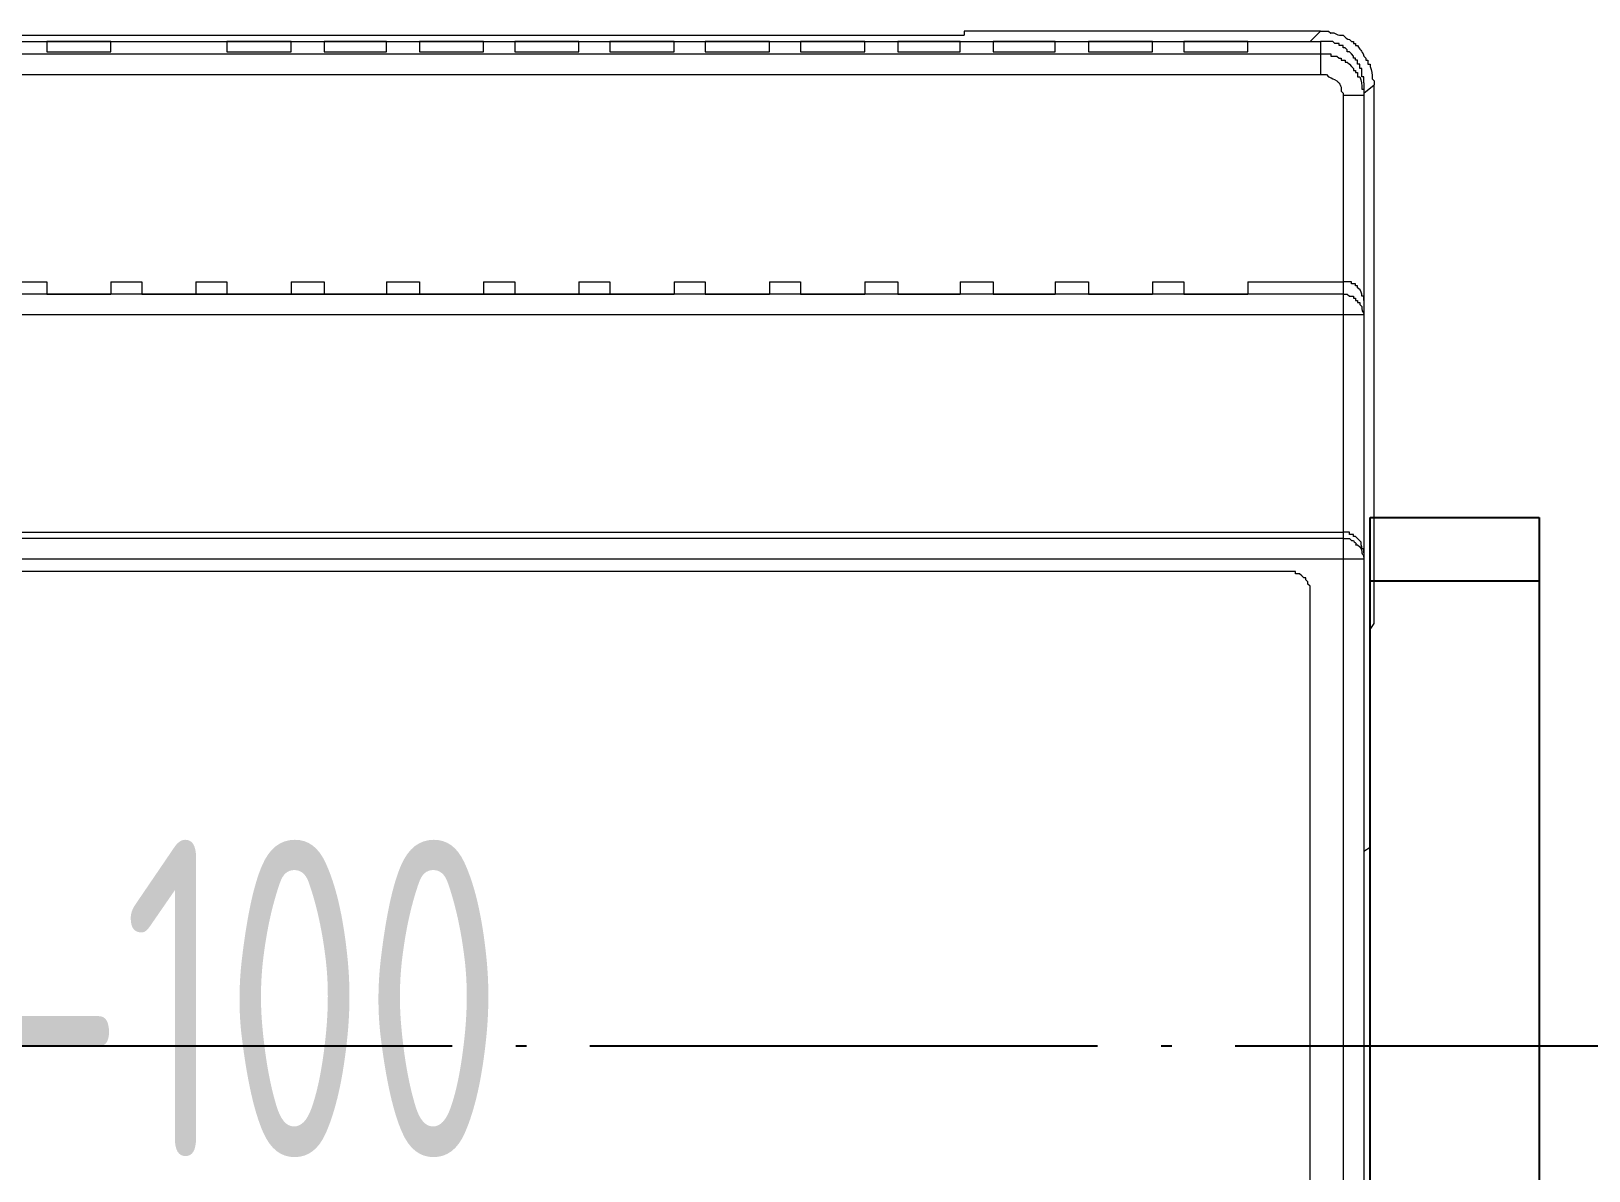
# Model space of a CAD drawing. Header units: millimetres. Extents: x 30557 to 235556, y -116603 to -73383.
# Drawn here: x 176330.4 to 176404, y -74243 to -74189.2 of the extents above; entities that cross this region are included whole.
import ezdxf

# ---------------------------------------------------------------- set-up
doc = ezdxf.new("R2010")
doc.units = ezdxf.units.MM
doc.linetypes.add('ZWCAD_ISO04W100', pattern=[30.5, 24, -3, 0.5, -3])
doc.layers.add('1', color=3, linetype='Continuous')
doc.layers.add('_Drawing', color=7, linetype='Continuous', lineweight=25)
doc.styles.add('supcon', font='sceie.shx', dxfattribs={"width": 0.75, "height": 40, "bigfont": 'sceic.shx'})

# ---------------------------------------------------------------- blocks, each defined once
blk = doc.blocks.new('DR-100')
at = {"layer": '1', "color": 0, "lineweight": 5}
for points in [[(9350.633, -76257.479), (9412.203, -76257.479)], [(9429.039, -76257.283), (9412.203, -76257.283)], [(9412.203, -76257.283), (9412.203, -76257.479)], [(9428.549, -76257.772), (9429.039, -76257.283)], [(9333.797, -76257.772), (9429.039, -76257.772)], [(9371.874, -76257.772), (9368.84, -76257.772)], [(9368.84, -76257.772), (9368.84, -76258.262)], [(9368.84, -76258.262), (9371.874, -76258.262)], [(9371.874, -76258.262), (9371.874, -76257.772)], [(9380.39, -76257.772), (9377.356, -76257.772)], [(9377.356, -76257.772), (9377.356, -76258.262)], [(9377.356, -76258.262), (9380.39, -76258.262)], [(9380.39, -76258.262), (9380.39, -76257.772)], [(9384.893, -76257.772), (9381.956, -76257.772)], [(9381.956, -76258.262), (9384.893, -76258.262), (9384.893, -76257.772)], [(9381.956, -76257.772), (9381.956, -76258.262)], [(9389.493, -76257.772), (9386.459, -76257.772)], [(9386.459, -76257.772), (9386.459, -76258.262)], [(9386.459, -76258.262), (9389.493, -76258.262)], [(9389.493, -76258.262), (9389.493, -76257.772)], [(9393.996, -76257.772), (9390.962, -76257.772)], [(9390.962, -76258.262), (9393.996, -76258.262), (9393.996, -76257.772)], [(9390.962, -76257.772), (9390.962, -76258.262)], [(9398.499, -76257.772), (9395.464, -76257.772)], [(9395.464, -76257.772), (9395.464, -76258.262)], [(9395.464, -76258.262), (9398.499, -76258.262)], [(9398.499, -76258.262), (9398.499, -76257.772)], [(9403.001, -76257.772), (9399.967, -76257.772)], [(9399.967, -76257.772), (9399.967, -76258.262)], [(9399.967, -76258.262), (9403.001, -76258.262)], [(9403.001, -76258.262), (9403.001, -76257.772)], [(9407.504, -76257.772), (9404.47, -76257.772)], [(9404.47, -76257.772), (9404.47, -76258.262)], [(9404.47, -76258.262), (9407.504, -76258.262)], [(9407.504, -76258.262), (9407.504, -76257.772)], [(9412.007, -76257.772), (9409.07, -76257.772)], [(9409.07, -76257.772), (9409.07, -76258.262)], [(9409.07, -76258.262), (9412.007, -76258.262)], [(9412.007, -76258.262), (9412.007, -76257.772)], [(9416.509, -76257.772), (9413.573, -76257.772)], [(9413.573, -76257.772), (9413.573, -76258.262)], [(9413.573, -76258.262), (9416.509, -76258.262)], [(9416.509, -76258.262), (9416.509, -76257.772)], [(9421.11, -76257.772), (9418.076, -76257.772)], [(9418.076, -76257.772), (9418.076, -76258.262)], [(9418.076, -76258.262), (9421.11, -76258.262)], [(9421.11, -76258.262), (9421.11, -76257.772)], [(9425.613, -76257.772), (9422.578, -76257.772)], [(9422.578, -76257.772), (9422.578, -76258.262)], [(9422.578, -76258.262), (9425.613, -76258.262)], [(9425.613, -76258.262), (9425.613, -76257.772)], [(9429.039, -76257.772), (9429.039, -76259.338)], [(9431.094, -76259.73), (9431.094, -76259.436), (9430.996, -76259.436), (9430.996, -76259.338), (9430.996, -76259.241), (9430.996, -76259.143), (9430.996, -76259.143), (9430.996, -76259.045), (9430.898, -76259.045), (9430.898, -76258.947), (9430.898, -76258.947), (9430.898, -76258.849), (9430.898, -76258.849), (9430.8, -76258.849), (9430.8, -76258.751), (9430.8, -76258.751), (9430.8, -76258.653), (9430.703, -76258.653), (9430.703, -76258.555), (9430.703, -76258.555), (9430.605, -76258.555), (9430.605, -76258.458), (9430.605, -76258.458), (9430.605, -76258.458), (9430.507, -76258.36), (9430.507, -76258.36), (9430.409, -76258.262), (9430.409, -76258.262), (9430.409, -76258.262), (9430.311, -76258.262), (9430.311, -76258.164), (9430.311, -76258.164), (9430.213, -76258.066), (9430.213, -76258.066), (9430.115, -76258.066), (9430.115, -76257.968), (9430.115, -76257.968), (9430.017, -76257.968), (9430.017, -76257.968), (9429.92, -76257.968), (9429.92, -76257.87), (9429.822, -76257.87), (9429.822, -76257.87), (9429.724, -76257.87), (9429.724, -76257.87), (9429.626, -76257.772), (9429.528, -76257.772), (9429.528, -76257.772), (9429.43, -76257.772), (9429.43, -76257.772), (9429.039, -76257.772)], [(9333.797, -76258.36), (9429.039, -76258.36)], [(9333.797, -76259.338), (9429.039, -76259.338)], [(9431.094, -76259.73), (9431.094, -76347.923)], [(9431.094, -76260.317), (9430.115, -76260.317)], [(9430.115, -76260.317), (9430.115, -76347.336)], [(9431.094, -76260.219), (9431.584, -76259.828)], [(9431.584, -76285.278), (9431.584, -76259.828)], [(9367.372, -76269.127), (9368.84, -76269.127)], [(9368.84, -76269.127), (9368.84, -76269.714)], [(9371.874, -76269.127), (9373.343, -76269.127)], [(9371.874, -76269.127), (9371.874, -76269.714)], [(9373.343, -76269.127), (9373.343, -76269.714)], [(9375.888, -76269.127), (9377.356, -76269.127), (9377.356, -76269.714)], [(9375.888, -76269.127), (9375.888, -76269.714)], [(9380.39, -76269.127), (9381.956, -76269.127)], [(9380.39, -76269.127), (9380.39, -76269.714)], [(9381.956, -76269.127), (9381.956, -76269.714)], [(9384.893, -76269.127), (9386.459, -76269.127)], [(9384.893, -76269.127), (9384.893, -76269.714)], [(9386.459, -76269.127), (9386.459, -76269.714)], [(9389.493, -76269.127), (9390.962, -76269.127)], [(9389.493, -76269.127), (9389.493, -76269.714)], [(9390.962, -76269.127), (9390.962, -76269.714)], [(9393.996, -76269.127), (9395.464, -76269.127)], [(9393.996, -76269.127), (9393.996, -76269.714)], [(9395.464, -76269.127), (9395.464, -76269.714)], [(9398.499, -76269.127), (9399.967, -76269.127)], [(9398.499, -76269.127), (9398.499, -76269.714)], [(9399.967, -76269.127), (9399.967, -76269.714)], [(9403.001, -76269.127), (9404.47, -76269.127)], [(9403.001, -76269.127), (9403.001, -76269.714)], [(9404.47, -76269.127), (9404.47, -76269.714)], [(9407.504, -76269.127), (9409.07, -76269.127)], [(9407.504, -76269.127), (9407.504, -76269.714)], [(9409.07, -76269.127), (9409.07, -76269.714)], [(9412.007, -76269.127), (9413.573, -76269.127)], [(9412.007, -76269.127), (9412.007, -76269.714)], [(9413.573, -76269.127), (9413.573, -76269.714)], [(9416.509, -76269.127), (9418.076, -76269.127)], [(9416.509, -76269.127), (9416.509, -76269.714)], [(9418.076, -76269.127), (9418.076, -76269.714)], [(9421.11, -76269.127), (9422.578, -76269.127)], [(9421.11, -76269.127), (9421.11, -76269.714)], [(9422.578, -76269.127), (9422.578, -76269.714)], [(9425.613, -76269.127), (9425.613, -76269.714)], [(9425.613, -76269.127), (9430.115, -76269.127)], [(9430.115, -76269.714), (9332.721, -76269.714)], [(9368.84, -76269.714), (9371.874, -76269.714)], [(9373.343, -76269.714), (9398.499, -76269.714)], [(9381.956, -76269.714), (9384.893, -76269.714)], [(9390.962, -76269.714), (9393.996, -76269.714)], [(9399.967, -76269.714), (9403.001, -76269.714)], [(9404.47, -76269.714), (9407.504, -76269.714)], [(9409.07, -76269.714), (9412.007, -76269.714)], [(9413.573, -76269.714), (9416.509, -76269.714)], [(9418.076, -76269.714), (9421.11, -76269.714)], [(9422.578, -76269.714), (9425.613, -76269.714)], [(9431.094, -76270.693), (9331.742, -76270.693)], [(9332.721, -76280.971), (9430.115, -76280.971)], [(9430.115, -76281.264), (9332.721, -76281.264)], [(9431.094, -76282.243), (9331.742, -76282.243)], [(9427.57, -76282.831), (9339.279, -76282.831)], [(9428.549, -76283.809), (9428.549, -76283.809), (9428.549, -76283.614), (9428.549, -76283.516), (9428.549, -76283.516), (9428.451, -76283.418), (9428.451, -76283.418), (9428.451, -76283.32), (9428.451, -76283.32), (9428.353, -76283.222), (9428.353, -76283.222), (9428.353, -76283.222), (9428.353, -76283.124), (9428.255, -76283.124), (9428.255, -76283.124), (9428.158, -76283.026), (9428.158, -76283.026), (9428.158, -76283.026), (9428.06, -76282.929), (9428.06, -76282.929), (9427.962, -76282.929), (9427.962, -76282.929), (9427.864, -76282.929), (9427.864, -76282.831), (9427.766, -76282.831), (9427.766, -76282.831), (9427.57, -76282.831)], [(9428.549, -76323.942), (9428.549, -76283.809)], [(9431.388, -76285.571), (9431.584, -76285.278)], [(9431.388, -76295.849), (9431.388, -76285.571)], [(9431.094, -76296.045), (9431.388, -76295.849)]]:
    blk.add_lwpolyline(points, dxfattribs=at)
for points, knots in [([(9429.039, -76257.283), (9429.039, -76257.283), (9429.332, -76257.283), (9429.332, -76257.283), (9429.332, -76257.283), (9429.332, -76257.283), (9429.332, -76257.283), (9429.332, -76257.283), (9429.43, -76257.283), (9429.43, -76257.283), (9429.43, -76257.283), (9429.528, -76257.381), (9429.528, -76257.381), (9429.626, -76257.283), (9429.822, -76257.479), (9430.017, -76257.479), (9430.017, -76257.479), (9430.017, -76257.479), (9430.017, -76257.479), (9430.017, -76257.479), (9430.115, -76257.479), (9430.115, -76257.479), (9430.213, -76257.577), (9430.311, -76257.674), (9430.409, -76257.674), (9430.409, -76257.674), (9430.409, -76257.674), (9430.409, -76257.674), (9430.409, -76257.674), (9430.507, -76257.772), (9430.507, -76257.772), (9430.507, -76257.772), (9430.507, -76257.772), (9430.507, -76257.772), (9430.507, -76257.772), (9430.605, -76257.772), (9430.605, -76257.772), (9430.605, -76257.772), (9430.605, -76257.87), (9430.605, -76257.87), (9430.605, -76257.87), (9430.703, -76257.87), (9430.703, -76257.87), (9430.703, -76257.87), (9430.703, -76257.968), (9430.703, -76257.968), (9430.703, -76257.968), (9430.703, -76257.968), (9430.703, -76257.968), (9430.703, -76257.968), (9430.8, -76257.968), (9430.8, -76257.968), (9430.898, -76258.164), (9430.996, -76258.164), (9431.094, -76258.458), (9431.094, -76258.458), (9431.094, -76258.458), (9431.094, -76258.458), (9431.094, -76258.458), (9431.192, -76258.555), (9431.192, -76258.555), (9431.192, -76258.555), (9431.192, -76258.555), (9431.192, -76258.555), (9431.192, -76258.555), (9431.192, -76258.653), (9431.192, -76258.653), (9431.192, -76258.653), (9431.29, -76258.653), (9431.29, -76258.653), (9431.29, -76258.653), (9431.29, -76258.751), (9431.29, -76258.751), (9431.29, -76258.751), (9431.29, -76258.751), (9431.29, -76258.751), (9431.29, -76258.751), (9431.29, -76258.849), (9431.29, -76258.849), (9431.29, -76258.849), (9431.388, -76258.849), (9431.388, -76258.849), (9431.388, -76258.849), (9431.388, -76258.947), (9431.388, -76258.947), (9431.486, -76259.143), (9431.486, -76259.338), (9431.486, -76259.534), (9431.486, -76259.534), (9431.584, -76259.632), (9431.584, -76259.632), (9431.584, -76259.632), (9431.584, -76259.828), (9431.584, -76259.828)], [0, 0, 0, 0, 1, 1, 1, 2, 2, 2, 3, 3, 3, 4, 4, 4, 5, 5, 5, 6, 6, 6, 7, 7, 7, 8, 8, 8, 9, 9, 9, 10, 10, 10, 11, 11, 11, 12, 12, 12, 13, 13, 13, 14, 14, 14, 15, 15, 15, 16, 16, 16, 17, 17, 17, 18, 18, 18, 19, 19, 19, 20, 20, 20, 21, 21, 21, 22, 22, 22, 23, 23, 23, 24, 24, 24, 25, 25, 25, 26, 26, 26, 27, 27, 27, 28, 28, 28, 29, 29, 29, 30, 30, 30, 31, 31, 31, 31]), ([(9429.039, -76258.36), (9429.039, -76258.36), (9429.43, -76258.36), (9429.43, -76258.36), (9429.43, -76258.36), (9429.43, -76258.36), (9429.43, -76258.36), (9429.43, -76258.36), (9429.528, -76258.36), (9429.528, -76258.36), (9429.528, -76258.36), (9429.528, -76258.458), (9429.528, -76258.458), (9429.528, -76258.458), (9429.626, -76258.458), (9429.626, -76258.458), (9429.626, -76258.458), (9429.724, -76258.458), (9429.724, -76258.458), (9429.724, -76258.458), (9429.724, -76258.458), (9429.724, -76258.458), (9429.724, -76258.458), (9429.822, -76258.458), (9429.822, -76258.458), (9429.822, -76258.458), (9429.822, -76258.458), (9429.822, -76258.458), (9429.822, -76258.458), (9429.92, -76258.555), (9429.92, -76258.555), (9429.92, -76258.555), (9429.92, -76258.555), (9429.92, -76258.555), (9429.92, -76258.555), (9430.017, -76258.555), (9430.017, -76258.555), (9430.017, -76258.555), (9430.017, -76258.555), (9430.017, -76258.555), (9430.017, -76258.555), (9430.017, -76258.653), (9430.017, -76258.653), (9430.017, -76258.653), (9430.115, -76258.653), (9430.115, -76258.653), (9430.115, -76258.653), (9430.115, -76258.653), (9430.115, -76258.653), (9430.115, -76258.653), (9430.213, -76258.653), (9430.213, -76258.653), (9430.213, -76258.653), (9430.213, -76258.751), (9430.213, -76258.751), (9430.213, -76258.751), (9430.311, -76258.751), (9430.311, -76258.751), (9430.311, -76258.751), (9430.311, -76258.751), (9430.311, -76258.751), (9430.311, -76258.751), (9430.311, -76258.751), (9430.311, -76258.751), (9430.311, -76258.751), (9430.409, -76258.849), (9430.409, -76258.849), (9430.409, -76258.849), (9430.409, -76258.849), (9430.409, -76258.849), (9430.409, -76258.849), (9430.409, -76258.849), (9430.409, -76258.849), (9430.409, -76258.849), (9430.507, -76258.947), (9430.507, -76258.947), (9430.507, -76258.947), (9430.507, -76258.947), (9430.507, -76258.947), (9430.507, -76258.947), (9430.605, -76259.045), (9430.605, -76259.045), (9430.605, -76259.045), (9430.605, -76259.045), (9430.605, -76259.045), (9430.605, -76259.045), (9430.605, -76259.045), (9430.605, -76259.045), (9430.605, -76259.045), (9430.605, -76259.143), (9430.605, -76259.143), (9430.605, -76259.143), (9430.703, -76259.143), (9430.703, -76259.143), (9430.703, -76259.143), (9430.703, -76259.143), (9430.703, -76259.143), (9430.703, -76259.143), (9430.703, -76259.241), (9430.703, -76259.241), (9430.703, -76259.241), (9430.8, -76259.241), (9430.8, -76259.241), (9430.8, -76259.241), (9430.8, -76259.338), (9430.8, -76259.338), (9430.8, -76259.338), (9430.8, -76259.338), (9430.8, -76259.338), (9430.8, -76259.338), (9430.8, -76259.436), (9430.8, -76259.436), (9430.8, -76259.436), (9430.898, -76259.436), (9430.898, -76259.436), (9430.898, -76259.436), (9430.898, -76259.436), (9430.898, -76259.436), (9430.996, -76259.632), (9430.996, -76259.828), (9430.996, -76260.024), (9430.996, -76260.024), (9431.094, -76260.024), (9431.094, -76260.024), (9431.094, -76260.024), (9431.094, -76260.317), (9431.094, -76260.317)], [0, 0, 0, 0, 1, 1, 1, 2, 2, 2, 3, 3, 3, 4, 4, 4, 5, 5, 5, 6, 6, 6, 7, 7, 7, 8, 8, 8, 9, 9, 9, 10, 10, 10, 11, 11, 11, 12, 12, 12, 13, 13, 13, 14, 14, 14, 15, 15, 15, 16, 16, 16, 17, 17, 17, 18, 18, 18, 19, 19, 19, 20, 20, 20, 21, 21, 21, 22, 22, 22, 23, 23, 23, 24, 24, 24, 25, 25, 25, 26, 26, 26, 27, 27, 27, 28, 28, 28, 29, 29, 29, 30, 30, 30, 31, 31, 31, 32, 32, 32, 33, 33, 33, 34, 34, 34, 35, 35, 35, 36, 36, 36, 37, 37, 37, 38, 38, 38, 39, 39, 39, 40, 40, 40, 41, 41, 41, 42, 42, 42, 42]), ([(9429.039, -76259.338), (9429.039, -76259.338), (9429.234, -76259.338), (9429.234, -76259.338), (9429.234, -76259.338), (9429.332, -76259.338), (9429.332, -76259.338), (9429.332, -76259.338), (9429.332, -76259.338), (9429.332, -76259.338), (9429.332, -76259.338), (9429.43, -76259.436), (9429.43, -76259.436), (9429.43, -76259.436), (9429.43, -76259.436), (9429.43, -76259.436), (9429.626, -76259.534), (9429.626, -76259.534), (9429.822, -76259.632), (9430.017, -76259.828), (9429.92, -76259.73), (9430.017, -76259.926), (9430.017, -76259.926), (9430.017, -76260.024), (9430.017, -76260.024), (9430.017, -76260.024), (9430.017, -76260.024), (9430.017, -76260.024), (9430.017, -76260.024), (9430.017, -76260.122), (9430.017, -76260.122), (9430.017, -76260.122), (9430.115, -76260.219), (9430.115, -76260.219), (9430.115, -76260.219), (9430.115, -76260.317), (9430.115, -76260.317)], [0, 0, 0, 0, 1, 1, 1, 2, 2, 2, 3, 3, 3, 4, 4, 4, 5, 5, 5, 6, 6, 6, 7, 7, 7, 8, 8, 8, 9, 9, 9, 10, 10, 10, 11, 11, 11, 12, 12, 12, 12]), ([(9431.094, -76270.008), (9431.094, -76270.008), (9431.094, -76269.812), (9431.094, -76269.812), (9431.094, -76269.812), (9430.996, -76269.812), (9430.996, -76269.812), (9430.996, -76269.714), (9430.996, -76269.518), (9430.8, -76269.421), (9430.8, -76269.421), (9430.8, -76269.421), (9430.8, -76269.421), (9430.8, -76269.421), (9430.8, -76269.323), (9430.8, -76269.323), (9430.8, -76269.323), (9430.703, -76269.323), (9430.703, -76269.323), (9430.703, -76269.323), (9430.703, -76269.323), (9430.703, -76269.323), (9430.703, -76269.323), (9430.703, -76269.225), (9430.703, -76269.225), (9430.703, -76269.225), (9430.605, -76269.225), (9430.605, -76269.225), (9430.605, -76269.225), (9430.605, -76269.225), (9430.605, -76269.225), (9430.605, -76269.225), (9430.507, -76269.225), (9430.507, -76269.225), (9430.507, -76269.225), (9430.507, -76269.127), (9430.507, -76269.127), (9430.507, -76269.127), (9430.409, -76269.127), (9430.409, -76269.127), (9430.409, -76269.127), (9430.409, -76269.127), (9430.409, -76269.127), (9430.409, -76269.127), (9430.409, -76269.127), (9430.409, -76269.127), (9430.409, -76269.127), (9430.311, -76269.127), (9430.311, -76269.127), (9430.213, -76269.127), (9430.115, -76269.127), (9430.115, -76269.127)], [0, 0, 0, 0, 1, 1, 1, 2, 2, 2, 3, 3, 3, 4, 4, 4, 5, 5, 5, 6, 6, 6, 7, 7, 7, 8, 8, 8, 9, 9, 9, 10, 10, 10, 11, 11, 11, 12, 12, 12, 13, 13, 13, 14, 14, 14, 15, 15, 15, 16, 16, 16, 17, 17, 17, 17]), ([(9430.115, -76269.714), (9430.115, -76269.714), (9430.213, -76269.714), (9430.213, -76269.714), (9430.213, -76269.714), (9430.213, -76269.714), (9430.213, -76269.714), (9430.213, -76269.714), (9430.311, -76269.714), (9430.311, -76269.714), (9430.311, -76269.714), (9430.409, -76269.812), (9430.409, -76269.812), (9430.409, -76269.812), (9430.409, -76269.812), (9430.409, -76269.812), (9430.409, -76269.812), (9430.507, -76269.812), (9430.507, -76269.812), (9430.507, -76269.812), (9430.507, -76269.812), (9430.507, -76269.812), (9430.507, -76269.812), (9430.507, -76269.812), (9430.507, -76269.812), (9430.507, -76269.812), (9430.605, -76269.812), (9430.605, -76269.812), (9430.605, -76269.812), (9430.605, -76269.91), (9430.605, -76269.91), (9430.605, -76269.91), (9430.605, -76269.91), (9430.605, -76269.91), (9430.605, -76269.91), (9430.605, -76269.91), (9430.605, -76269.91), (9430.605, -76269.91), (9430.703, -76269.91), (9430.703, -76269.91), (9430.703, -76269.91), (9430.703, -76269.91), (9430.703, -76269.91), (9430.703, -76269.91), (9430.703, -76269.91), (9430.703, -76269.91), (9430.703, -76269.91), (9430.703, -76270.008), (9430.703, -76270.008), (9430.703, -76270.008), (9430.8, -76270.008), (9430.8, -76270.008), (9430.8, -76270.008), (9430.8, -76270.008), (9430.8, -76270.008), (9430.8, -76270.008), (9430.8, -76270.008), (9430.8, -76270.008), (9430.8, -76270.008), (9430.8, -76270.106), (9430.8, -76270.106), (9430.8, -76270.106), (9430.898, -76270.106), (9430.898, -76270.106), (9430.898, -76270.106), (9430.898, -76270.106), (9430.898, -76270.106), (9430.898, -76270.106), (9430.898, -76270.204), (9430.898, -76270.204), (9430.898, -76270.204), (9430.898, -76270.204), (9430.898, -76270.204), (9430.898, -76270.204), (9430.898, -76270.204), (9430.898, -76270.204), (9430.898, -76270.204), (9430.996, -76270.301), (9430.996, -76270.301), (9430.996, -76270.301), (9430.996, -76270.301), (9430.996, -76270.301), (9430.996, -76270.301), (9430.996, -76270.301), (9430.996, -76270.301), (9430.996, -76270.301), (9430.996, -76270.399), (9430.996, -76270.399), (9430.996, -76270.399), (9430.996, -76270.399), (9430.996, -76270.399), (9430.996, -76270.595), (9431.094, -76270.497), (9431.094, -76270.693)], [0, 0, 0, 0, 1, 1, 1, 2, 2, 2, 3, 3, 3, 4, 4, 4, 5, 5, 5, 6, 6, 6, 7, 7, 7, 8, 8, 8, 9, 9, 9, 10, 10, 10, 11, 11, 11, 12, 12, 12, 13, 13, 13, 14, 14, 14, 15, 15, 15, 16, 16, 16, 17, 17, 17, 18, 18, 18, 19, 19, 19, 20, 20, 20, 21, 21, 21, 22, 22, 22, 23, 23, 23, 24, 24, 24, 25, 25, 25, 26, 26, 26, 27, 27, 27, 28, 28, 28, 29, 29, 29, 30, 30, 30, 31, 31, 31, 31]), ([(9431.094, -76281.95), (9431.094, -76281.95), (9431.094, -76281.754), (9431.094, -76281.754), (9431.094, -76281.754), (9430.996, -76281.754), (9430.996, -76281.754), (9430.996, -76281.754), (9430.996, -76281.656), (9430.996, -76281.656), (9430.898, -76281.362), (9431.094, -76281.558), (9430.8, -76281.264), (9430.8, -76281.264), (9430.8, -76281.264), (9430.8, -76281.264), (9430.8, -76281.264), (9430.703, -76281.167), (9430.703, -76281.167), (9430.703, -76281.167), (9430.703, -76281.167), (9430.703, -76281.167), (9430.703, -76281.167), (9430.703, -76281.167), (9430.703, -76281.167), (9430.703, -76281.167), (9430.605, -76281.167), (9430.605, -76281.167), (9430.605, -76281.167), (9430.605, -76281.069), (9430.605, -76281.069), (9430.605, -76281.069), (9430.507, -76281.069), (9430.507, -76281.069), (9430.507, -76281.069), (9430.507, -76281.069), (9430.507, -76281.069), (9430.507, -76281.069), (9430.409, -76281.069), (9430.409, -76281.069), (9430.409, -76281.069), (9430.409, -76281.069), (9430.409, -76281.069), (9430.409, -76281.069), (9430.409, -76280.971), (9430.409, -76280.971), (9430.409, -76280.971), (9430.311, -76280.971), (9430.311, -76280.971), (9430.311, -76280.971), (9430.213, -76280.971), (9430.213, -76280.971), (9430.213, -76280.971), (9430.115, -76280.971), (9430.115, -76280.971)], [0, 0, 0, 0, 1, 1, 1, 2, 2, 2, 3, 3, 3, 4, 4, 4, 5, 5, 5, 6, 6, 6, 7, 7, 7, 8, 8, 8, 9, 9, 9, 10, 10, 10, 11, 11, 11, 12, 12, 12, 13, 13, 13, 14, 14, 14, 15, 15, 15, 16, 16, 16, 17, 17, 17, 18, 18, 18, 18]), ([(9430.115, -76281.264), (9430.115, -76281.264), (9430.311, -76281.264), (9430.311, -76281.264), (9430.311, -76281.264), (9430.311, -76281.264), (9430.311, -76281.264), (9430.311, -76281.264), (9430.409, -76281.264), (9430.409, -76281.264), (9430.409, -76281.264), (9430.507, -76281.362), (9430.507, -76281.362), (9430.507, -76281.362), (9430.507, -76281.362), (9430.507, -76281.362), (9430.507, -76281.362), (9430.507, -76281.362), (9430.507, -76281.362), (9430.507, -76281.362), (9430.605, -76281.362), (9430.605, -76281.362), (9430.605, -76281.362), (9430.605, -76281.362), (9430.605, -76281.362), (9430.605, -76281.46), (9430.8, -76281.46), (9430.703, -76281.558), (9430.703, -76281.558), (9430.8, -76281.558), (9430.8, -76281.558), (9430.8, -76281.558), (9430.8, -76281.558), (9430.8, -76281.558), (9430.8, -76281.558), (9430.8, -76281.558), (9430.8, -76281.558), (9430.8, -76281.558), (9430.898, -76281.656), (9430.898, -76281.656), (9430.898, -76281.656), (9430.898, -76281.656), (9430.898, -76281.656), (9430.898, -76281.656), (9430.898, -76281.656), (9430.898, -76281.656), (9430.996, -76281.754), (9430.996, -76281.852), (9430.996, -76281.95), (9430.996, -76282.048), (9431.094, -76281.95), (9431.094, -76282.243)], [0, 0, 0, 0, 1, 1, 1, 2, 2, 2, 3, 3, 3, 4, 4, 4, 5, 5, 5, 6, 6, 6, 7, 7, 7, 8, 8, 8, 9, 9, 9, 10, 10, 10, 11, 11, 11, 12, 12, 12, 13, 13, 13, 14, 14, 14, 15, 15, 15, 16, 16, 16, 17, 17, 17, 17])]:
    blk.add_open_spline(points, degree=3, knots=knots, dxfattribs=at)
at = {"layer": '1', "color": 2, "style": 'supcon', "width": 0.75}
blk.add_text('DR-100', height=15, dxfattribs=at).set_placement((9349.769, -76310.507))
blk = doc.blocks.new('固定块')
for p, q in [((516096.267, 339845.143), (516104.267, 339845.143)), ((516096.267, 339795.143), (516096.267, 339845.143)), ((516104.267, 339845.143), (516104.267, 339795.143)), ((516096.267, 339842.143), (516104.267, 339842.143)), ((516096.267, 339798.143), (516104.267, 339798.143)), ((516104.267, 339795.143), (516096.267, 339795.143))]:
    blk.add_line(p, q)

msp = doc.modelspace()

# ---------------------------------------------------------------- linework, layer by layer
at = {"color": 4, "linetype": 'ZWCAD_ISO04W100', "lineweight": -3}
msp.add_line((176655.279, -74237.153), (176115.287, -74237.153), dxfattribs=at)

# ---------------------------------------------------------------- block references
msp.add_blockref('固定块', (-339702.612, -414057.296))
at = {"layer": '_Drawing', "linetype": 'Continuous'}
msp.add_blockref('DR-100', (166962.267, 2068.116), dxfattribs=at)

doc.saveas('drawing.dxf')
